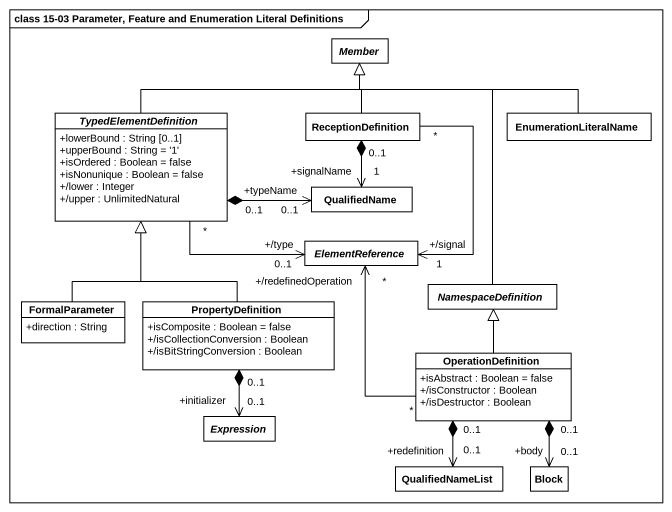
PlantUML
@startuml
mainframe class 15-03 Parameter, Feature and Enumeration Literal Definitions
hide circle
hide empty members
skinparam classAttributeIconSize 0
abstract class Member
abstract class TypedElementDefinition {
  +lowerBound : String [0..1]
  +upperBound : String = '1'
  +isOrdered : Boolean = false
  +isNonunique : Boolean = false
  +/lower : Integer
  +/upper : UnlimitedNatural
}
class ReceptionDefinition
class EnumerationLiteralName
class QualifiedName
abstract class ElementReference
class FormalParameter {
  +direction : String
}
class PropertyDefinition {
  +isComposite : Boolean = false
  +/isCollectionConversion : Boolean
  +/isBitStringConversion : Boolean
}
abstract class NamespaceDefinition
class OperationDefinition {
  +isAbstract : Boolean = false
  +/isConstructor : Boolean
  +/isDestructor : Boolean
}
abstract class Expression
class QualifiedNameList
class Block
TypedElementDefinition -right-|> Member
TypedElementDefinition "0..1" *-right-> "+typeName\n0..1" QualifiedName
TypedElementDefinition "*" -right-> "+/type\n0..1" ElementReference
ReceptionDefinition -up-|> Member
ReceptionDefinition "*" --> "+/signal\n1" ElementReference
EnumerationLiteralName -left-|> Member
QualifiedName "+signalName\n1" <-up-* "0..1" ReceptionDefinition
FormalParameter -up-|> TypedElementDefinition
PropertyDefinition -up-|> TypedElementDefinition
PropertyDefinition "0..1" *--> "+initializer\n0..1" Expression
NamespaceDefinition -up-|> Member
OperationDefinition "*" -up-> "+/redefinedOperation\n*" ElementReference
OperationDefinition -up-|> NamespaceDefinition
OperationDefinition "0..1" *--> "+redefinition\n0..1" QualifiedNameList
OperationDefinition "0..1" *--> "+body\n0..1" Block
@enduml
